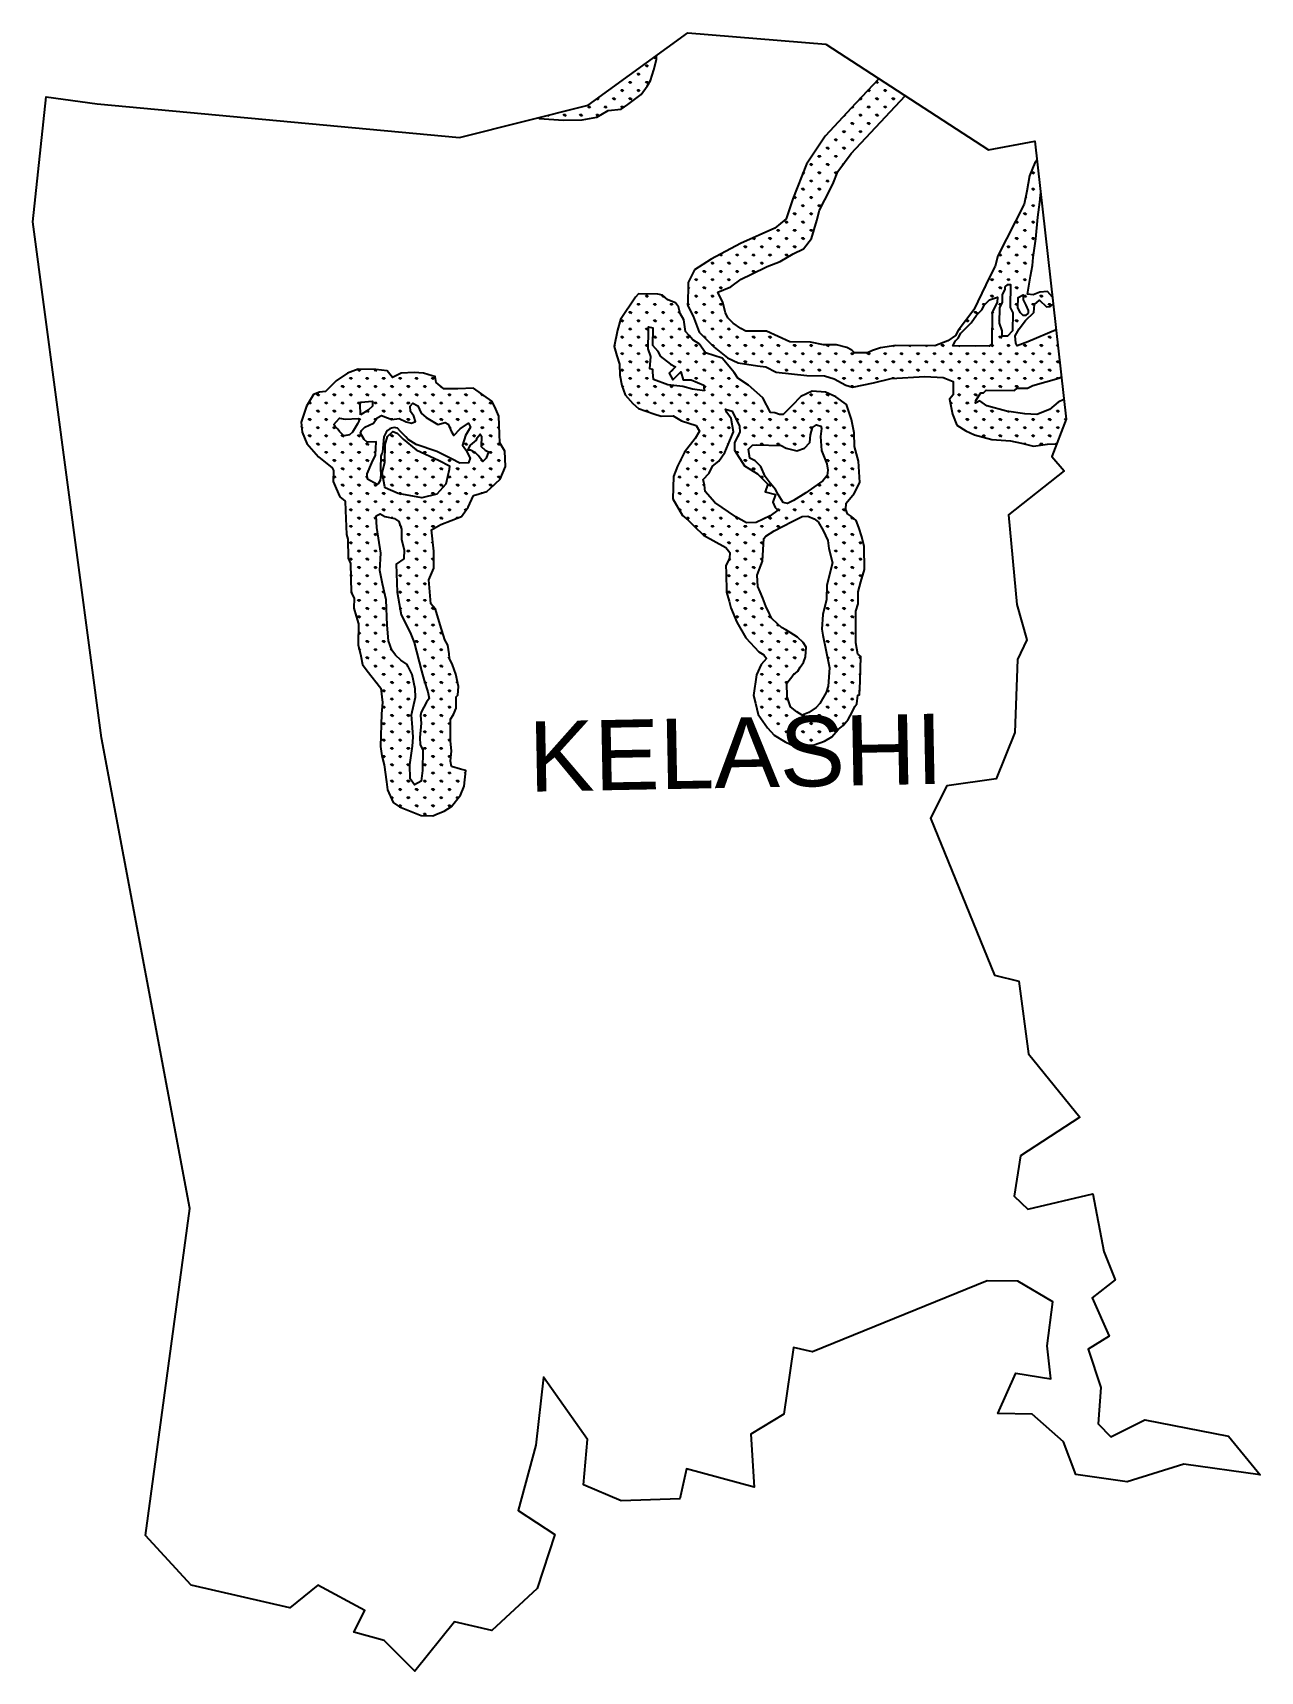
# Model space of a CAD drawing. Header units: metres. Extents: x 293535 to 295436, y 1981150 to 1983687.
import ezdxf

# ---------------------------------------------------------------- set-up
doc = ezdxf.new("R2010")
doc.units = ezdxf.units.M
doc.header["$MEASUREMENT"] = 0
doc.layers.add('MANGROOVE BUFFER ZONE', color=120, linetype='Continuous')
doc.layers.add('VILLAGE NAME', color=250, linetype='Continuous')
doc.styles.get("Standard").update_dxf_attribs({"font": 'simplex.shx'})

msp = doc.modelspace()

# ---------------------------------------------------------------- hatches: boundary and pattern name
at = {"layer": 'MANGROOVE BUFFER ZONE'}
h = msp.add_hatch(dxfattribs=at)
h.set_pattern_fill('GRASS', color=256, scale=18)
h.paths.add_polyline_path([(294500.6, 1983651.2), (294395.2, 1983574.7), (294318.7, 1983555.4), (294319.3, 1983554.1), (294356.8, 1983551.5), (294385.7, 1983551.9), (294408.6, 1983555.9), (294426.1, 1983566.3), (294445.9, 1983568.1), (294456.7, 1983575.4), (294477, 1983590.9), (294486.2, 1983603.9), (294491.4, 1983612.8), (294496.6, 1983629), (294500.6, 1983645)])
h = msp.add_hatch(dxfattribs=at)
h.set_pattern_fill('GRASS', color=256, scale=18)
h.paths.add_polyline_path([(295119.6, 1983226.7), (295075.9, 1983208.3), (295059.2, 1983201.9), (295057.2, 1983206), (295056.1, 1983217.6), (295062.5, 1983228.5), (295072, 1983241), (295085.1, 1983253.8), (295086.2, 1983265.9), (295093.7, 1983272.9), (295104.4, 1983262.3), (295110.3, 1983262.8), (295115.1, 1983266.3), (295113.9, 1983277.4), (295106.1, 1983286.3), (295094.3, 1983285.1), (295084, 1983281.2), (295075.1, 1983282.2), (295080.1, 1983309.7), (295082.9, 1983326.6), (295084.2, 1983338.9), (295087.9, 1983367.5), (295091.3, 1983401.1), (295094.2, 1983424.5), (295095.7, 1983439.5), (295090.1, 1983489.8), (295086.5, 1983485.3), (295078.3, 1983465.3), (295074.1, 1983441.3), (295069.9, 1983421.3), (295029.1, 1983341.5), (295024.9, 1983325.5), (295016.8, 1983309.5), (294992.2, 1983257.6), (294967.9, 1983225.8), (294963.8, 1983217.8), (294951.7, 1983209.9), (294931.6, 1983202.1), (294871.5, 1983202.6), (294847.4, 1983198.8), (294835.4, 1983194.9), (294827.3, 1983191), (294807.3, 1983191.2), (294803.3, 1983195.2), (294795.3, 1983199.3), (294779.3, 1983203.4), (294759.3, 1983203.6), (294739.3, 1983207.8), (294707.2, 1983208.1), (294671.3, 1983224.5), (294639.2, 1983224.8), (294631.2, 1983228.9), (294619.3, 1983237), (294611.4, 1983245.1), (294607.4, 1983253.1), (294603.6, 1983269.2), (294595.7, 1983285.3), (294615.8, 1983293.1), (294631.9, 1983305), (294648, 1983312.9), (294672.2, 1983324.7), (294692.3, 1983332.5), (294712.5, 1983344.4), (294728.6, 1983352.2), (294740.7, 1983368.2), (294749, 1983396.2), (294753.2, 1983412.1), (294761.3, 1983428.1), (294773.6, 1983452.1), (294781.8, 1983472), (294802.1, 1983499.9), (294885.9, 1983589), (294845.1, 1983615.5), (294809.2, 1983577.6), (294762.2, 1983526.3), (294732.8, 1983483.2), (294711.8, 1983429.8), (294701.6, 1983398.4), (294684.1, 1983384.1), (294630.8, 1983360.4), (294585.3, 1983336.4), (294559.9, 1983319.5), (294550, 1983300), (294549.2, 1983264.1), (294557.8, 1983247.9), (294567, 1983223.3), (294590.1, 1983199.9), (294610.6, 1983183.5), (294627.2, 1983175.7), (294657.3, 1983171.2), (294670.3, 1983169.3), (294685.9, 1983161.1), (294733.5, 1983156.1), (294760.9, 1983155.6), (294775.7, 1983150.8), (294794.2, 1983141.1), (294804.1, 1983138.2), (294836.8, 1983144.9), (294864.3, 1983151.4), (294916.4, 1983154.3), (294944.8, 1983152.9), (294960, 1983146.9), (294960.1, 1983126.3), (294954.2, 1983119.2), (294958.9, 1983096.4), (294966, 1983079.2), (294979.5, 1983070.4), (294993, 1983064.2), (295020, 1983057), (295048.7, 1983055), (295066, 1983051.1), (295084.5, 1983046.9), (295106.3, 1983049.9), (295118.8, 1983050.4), (295120.8, 1983051.4), (295135.1, 1983088.5), (295131.7, 1983118.7), (295122.8, 1983114.9), (295109.2, 1983103.5), (295089.9, 1983095.6), (295070.9, 1983096.5), (295042.9, 1983100.8), (295012.1, 1983108.9), (295001.2, 1983116.9), (294994.9, 1983113.3), (294995, 1983117.3), (295003.1, 1983129.2), (295007.1, 1983129.2), (295011.1, 1983133.2), (295055.2, 1983132.8), (295059.3, 1983136.7), (295075.3, 1983136.6), (295083.4, 1983140.5), (295123.6, 1983152.2), (295127.7, 1983153.9)])
h.paths.add_polyline_path([(294959.7, 1983201.8), (294963.7, 1983209.8), (294967.8, 1983213.8), (294971.9, 1983221.7), (294988.1, 1983237.6), (294996.2, 1983249.6), (295004.3, 1983257.5), (295008.4, 1983265.5), (295016.4, 1983273.4), (295028.5, 1983277.3), (295028.4, 1983269.3), (295024.3, 1983261.3), (295020.3, 1983253.4), (295019.8, 1983205.3), (295015.8, 1983201.3)], flags=16)
h.paths.add_polyline_path([(295036, 1983217.1), (295036, 1983225.2), (295032.1, 1983237.2), (295032.4, 1983261.3), (295036.4, 1983269.2), (295036.6, 1983281.3), (295040.6, 1983289.3), (295040.7, 1983293.3), (295044.7, 1983297.2), (295048.7, 1983297.2), (295048.4, 1983261.1), (295052.3, 1983253.1), (295052.1, 1983225), (295044, 1983217.1)], flags=16)
h.paths.add_polyline_path([(295064.4, 1983253), (295060.4, 1983261), (295060.6, 1983277), (295068.6, 1983281), (295068.5, 1983273), (295072.5, 1983264.9), (295076.4, 1983256.9), (295076.4, 1983252.8), (295072.3, 1983248.9), (295068.3, 1983248.9)], flags=16)
h = msp.add_hatch(dxfattribs=at)
h.set_pattern_fill('GRASS', color=256, scale=18)
h.paths.add_polyline_path([(294818.5, 1982906.3), (294814.3, 1982920.9), (294809.9, 1982931.4), (294802.5, 1982937.9), (294796.7, 1982942), (294794.1, 1982948.8), (294794.5, 1982958.7), (294806.8, 1982973.5), (294815.5, 1982990.5), (294813.4, 1983023.4), (294807.2, 1983046), (294806.9, 1983067.1), (294802.7, 1983087.8), (294795, 1983111.4), (294778.5, 1983123), (294762.5, 1983130.1), (294741.9, 1983131.7), (294724.1, 1983123.5), (294710.5, 1983109.1), (294700, 1983099), (294696.8, 1983095.5), (294691.5, 1983095.6), (294683.9, 1983098.3), (294677.2, 1983099), (294665.5, 1983121.7), (294643.3, 1983140.9), (294626.8, 1983151.8), (294621.1, 1983160.9), (294602.5, 1983182.7), (294576.8, 1983191.4), (294566.9, 1983205.3), (294557.3, 1983211.4), (294551.4, 1983218), (294545.8, 1983224.2), (294543.3, 1983242.1), (294537.7, 1983251.8), (294534.7, 1983262.5), (294530.2, 1983268.6), (294518.2, 1983273.1), (294509.9, 1983280.4), (294502.9, 1983281.8), (294472.8, 1983282.4), (294468.2, 1983277.3), (294445, 1983242.9), (294440.2, 1983226.3), (294435.5, 1983200.9), (294439.3, 1983186.3), (294443.4, 1983173.8), (294443.9, 1983156.8), (294447.4, 1983140.8), (294452.4, 1983126.2), (294464.4, 1983112.7), (294473, 1983104.9), (294496.9, 1983096.7), (294507.8, 1983092.9), (294526.5, 1983093.5), (294539.5, 1983085.8), (294562, 1983078.9), (294567.6, 1983069.8), (294560.9, 1983058.7), (294544.1, 1983037.3), (294533.2, 1983015.7), (294526.9, 1982999.8), (294526, 1982965.1), (294541.1, 1982939.2), (294549.7, 1982932.2), (294559.4, 1982922.8), (294573.8, 1982908.8), (294608, 1982889.6), (294614.3, 1982882.2), (294613.6, 1982873), (294608.2, 1982861.9), (294608.5, 1982850.9), (294609.4, 1982820.6), (294613.1, 1982806.7), (294615.8, 1982796.6), (294625, 1982774.1), (294638.9, 1982750), (294659.5, 1982728.3), (294666.9, 1982723.5), (294670.9, 1982718.3), (294663, 1982708.7), (294655.9, 1982693), (294651.1, 1982660.9), (294654, 1982648.8), (294658.3, 1982631.4), (294672.7, 1982610.7), (294683, 1982599.6), (294699.8, 1982588.8), (294714.5, 1982582.4), (294744.8, 1982584.3), (294761.1, 1982590), (294772.5, 1982597), (294782.2, 1982608.3), (294789.8, 1982614.2), (294797.6, 1982623.6), (294804, 1982635.2), (294807.9, 1982643.9), (294810.8, 1982647.9), (294812.5, 1982661.3), (294814.9, 1982661.7), (294816.1, 1982683), (294817.2, 1982721.2), (294812.4, 1982724.8), (294809.2, 1982742.5), (294809.6, 1982791.3), (294812.8, 1982802.6), (294813, 1982821), (294817.2, 1982836.9), (294822.7, 1982855.6), (294822.4, 1982891.6)])
h.paths.add_polyline_path([(294773.3, 1982866), (294764.5, 1982831.3), (294763.8, 1982809.2), (294758.4, 1982786.4), (294756.9, 1982763.3), (294758.3, 1982754.4), (294762.9, 1982731.3), (294768.5, 1982703.8), (294766.4, 1982675.2), (294763.4, 1982665.5), (294753.7, 1982648.2), (294747.9, 1982642.1), (294736.7, 1982634.3), (294726.6, 1982630.2), (294718.3, 1982635.6), (294708.3, 1982643.2), (294703, 1982658.8), (294702.7, 1982680), (294711.7, 1982691.5), (294719.4, 1982698.3), (294723.5, 1982704.6), (294728.4, 1982712), (294731.4, 1982720.5), (294732.6, 1982735.7), (294728, 1982742.8), (294719.2, 1982751.2), (294708, 1982758.2), (294701.1, 1982762.4), (294694.6, 1982766.1), (294688, 1982771.5), (294679.5, 1982779.7), (294675.6, 1982787), (294670.2, 1982799.3), (294665.2, 1982811.6), (294661.3, 1982821.4), (294657.8, 1982829.6), (294656.8, 1982847.2), (294659.8, 1982855.2), (294664.9, 1982868.7), (294666.8, 1982903.7), (294670.2, 1982907.2), (294682.9, 1982915.7), (294710.8, 1982930.2), (294726.4, 1982937.9), (294734.9, 1982938.5), (294745.1, 1982934.1), (294750.9, 1982929.5), (294758.8, 1982916.4), (294766.3, 1982900.9), (294767.6, 1982888.5)], flags=16)
h.paths.add_polyline_path([(294732.2, 1982974.3), (294713.1, 1982962.4), (294703.7, 1982958.2), (294696.9, 1982959.7), (294689, 1982971.8), (294685.1, 1982979.8), (294676.9, 1982989.3), (294669.2, 1983000), (294662.3, 1983015.1), (294653.4, 1983024.2), (294645.4, 1983028.3), (294643.3, 1983042.1), (294649.6, 1983048.3), (294655, 1983048.8), (294693.7, 1983047.9), (294701.7, 1983043.8), (294718, 1983039.4), (294729.8, 1983043.5), (294738.3, 1983052.5), (294739, 1983064.3), (294742.1, 1983075.5), (294748.6, 1983079.6), (294755.1, 1983077.5), (294756.1, 1983074.1), (294754.6, 1983061.6), (294756.3, 1983039.8), (294764.3, 1983019.2), (294766.2, 1983009.8), (294764.9, 1983001.2), (294758.6, 1982993.3), (294744.5, 1982983.2)], flags=16)
h.paths.add_polyline_path([(294688.8, 1982947.7), (294676.6, 1982938.8), (294655.3, 1982928.3), (294640, 1982928.2), (294623.8, 1982937.1), (294591.2, 1982959.3), (294576.3, 1982976.7), (294574.9, 1982986.1), (294573.3, 1982995), (294582.3, 1983004.7), (294587.6, 1983015.6), (294597.3, 1983023.5), (294606.5, 1983037.1), (294614.2, 1983055.4), (294619.9, 1983068.7), (294616.5, 1983089.6), (294609.5, 1983099), (294607.9, 1983104), (294618, 1983100.7), (294629.2, 1983077.9), (294629.8, 1983068.5), (294621.6, 1983052.6), (294621.5, 1983040.5), (294637.3, 1983016.3), (294657.2, 1983004.1), (294669.2, 1982992), (294673.1, 1982987.9), (294669, 1982976), (294685, 1982971.8), (294680.9, 1982959.8), (294684.8, 1982951.8)], flags=16)
h.paths.add_polyline_path([(294575.1, 1983132.1), (294556.4, 1983134.7), (294541.5, 1983139.2), (294518.5, 1983141.4), (294496.3, 1983150), (294495.2, 1983161), (294495.1, 1983165.3), (294490.4, 1983166.4), (294492, 1983185.4), (294487.9, 1983197.3), (294488.3, 1983224.8), (294488.5, 1983231.4), (294495, 1983230.1), (294494.7, 1983203.2), (294502.7, 1983194), (294506.6, 1983185.9), (294522.5, 1983173.7), (294530.5, 1983169.6), (294520.3, 1983159.7), (294526.3, 1983149.6), (294538.4, 1983161.6), (294542.3, 1983149.5), (294554.4, 1983149.4), (294574.3, 1983141.2), (294574.3, 1983137.2)], flags=16)
h = msp.add_hatch(dxfattribs=at)
h.set_pattern_fill('GRASS', color=256, scale=18)
h.paths.add_polyline_path([(294166.8, 1982925.6), (294199.1, 1982937.6), (294209.5, 1982952.1), (294217.7, 1982970.6), (294226.2, 1982973), (294238.2, 1982976.3), (294243.8, 1982981.9), (294258.7, 1982995.5), (294266.9, 1983015), (294265.9, 1983039), (294258.4, 1983052.1), (294258, 1983065.4), (294256.9, 1983093.1), (294250.7, 1983107.7), (294246.1, 1983116.3), (294217.6, 1983136.4), (294193.1, 1983135.2), (294171.7, 1983135.7), (294159.5, 1983145.1), (294158.2, 1983154.3), (294153.6, 1983155.6), (294140.3, 1983159.5), (294125.5, 1983160.7), (294105.4, 1983159.9), (294092.1, 1983152.8), (294084, 1983163.4), (294066.4, 1983165.3), (294039.2, 1983165.9), (294022.6, 1983159.5), (294004.8, 1983147.9), (293988.5, 1983131.1), (293979, 1983130.3), (293969.7, 1983126.7), (293958.8, 1983108.5), (293950.6, 1983083.7), (293952.1, 1983068.6), (293959.6, 1983050.8), (293977.7, 1983030.4), (293998.9, 1983013.3), (294000.8, 1983008.9), (294000, 1982991.8), (294004.8, 1982981.4), (294010.7, 1982968.5), (294018.8, 1982961.8), (294019.4, 1982947.3), (294020.8, 1982909.8), (294023.2, 1982902.6), (294023.5, 1982873.5), (294027.3, 1982865.2), (294028.3, 1982820.3), (294032.8, 1982811.2), (294032.3, 1982795.7), (294035.9, 1982783.5), (294039.4, 1982771.9), (294038.7, 1982739.2), (294043.1, 1982722.2), (294045.6, 1982708.5), (294052.9, 1982699.1), (294074, 1982672.1), (294076.6, 1982650.1), (294075, 1982632.5), (294073.7, 1982582), (294075.7, 1982567.6), (294079, 1982553.5), (294082.7, 1982527.1), (294084.4, 1982514.5), (294093.3, 1982495.3), (294102.8, 1982488.5), (294123.7, 1982480.1), (294136.3, 1982475.1), (294154.4, 1982474.7), (294163, 1982478.2), (294172.1, 1982481.9), (294183.5, 1982488.8), (294197.2, 1982506.3), (294203.1, 1982520.6), (294205.4, 1982544.7), (294197.4, 1982547), (294183.4, 1982551), (294182, 1982559.1), (294183.4, 1982575.3), (294181.9, 1982590.1), (294181.7, 1982624.1), (294186.4, 1982631.6), (294190.6, 1982641.3), (294190.6, 1982658.9), (294193.5, 1982661.4), (294194.1, 1982674.8), (294190, 1982693.9), (294185.2, 1982708.4), (294180.4, 1982718.1), (294179.7, 1982725.5), (294177.6, 1982738.5), (294173, 1982747), (294166, 1982769.9), (294158.9, 1982794.5), (294151.4, 1982802.8), (294148.3, 1982839.9), (294155.9, 1982858.1), (294155.9, 1982884.2), (294152.3, 1982917.3)])
h.paths.add_polyline_path([(294106, 1982918.3), (294106, 1982902), (294110, 1982886.4), (294109.6, 1982872.4), (294097.6, 1982864), (294099.5, 1982820.7), (294105.5, 1982785.7), (294119.3, 1982758.3), (294125.7, 1982742.8), (294137.2, 1982698.7), (294141, 1982683.8), (294146.9, 1982666.3), (294148.9, 1982656), (294144.7, 1982650.5), (294136.4, 1982634.8), (294135.4, 1982629.9), (294136.3, 1982617.8), (294134.3, 1982595.6), (294134.7, 1982584.6), (294138.9, 1982576.5), (294138.8, 1982544.9), (294136.5, 1982528.2), (294126.1, 1982522.5), (294119.6, 1982531.7), (294118.7, 1982553.6), (294121, 1982567.9), (294123.2, 1982582.6), (294124.1, 1982596.4), (294123.3, 1982611), (294121.5, 1982631.1), (294127.6, 1982658.1), (294127.3, 1982671), (294122.6, 1982693.3), (294115, 1982708.9), (294104.9, 1982715.6), (294096.6, 1982723.1), (294091, 1982730.7), (294085.9, 1982745.5), (294083.6, 1982769.7), (294082.1, 1982808.8), (294076.7, 1982833.7), (294072.3, 1982854.3), (294073.8, 1982881.2), (294067.7, 1982920.8), (294066.6, 1982938.8), (294073.2, 1982942.1), (294080.2, 1982937.9), (294095.2, 1982934.9), (294101.8, 1982929.9)], flags=16)
h.paths.add_polyline_path([(294183.6, 1983026.9), (294161, 1983038.5), (294128.6, 1983049.1), (294116.6, 1983057.2), (294112.6, 1983061.2), (294104.7, 1983069.3), (294099.6, 1983074.8), (294094.6, 1983075.4), (294090.6, 1983074.8), (294088.1, 1983073.5), (294084.4, 1983070.9), (294082.2, 1983068.2), (294078.9, 1983060.9), (294076.5, 1983037.3), (294075, 1983034.4), (294074.1, 1983031.3), (294073.3, 1983012.3), (294073.9, 1983002.3), (294073.1, 1982993.8), (294069, 1982987.2), (294053.2, 1982995.5), (294052.9, 1983003.9), (294060.1, 1983020.8), (294065.6, 1983033), (294067, 1983053.2), (294053.1, 1983053), (294048, 1983057.1), (294042.7, 1983066.8), (294044.2, 1983071.1), (294049.3, 1983075.9), (294062.6, 1983082.3), (294068.5, 1983090.6), (294075, 1983094.3), (294084.4, 1983090.6), (294091.2, 1983087.9), (294102.5, 1983089.3), (294113.4, 1983084.5), (294121.5, 1983082.5), (294127.9, 1983084.9), (294125.1, 1983093.1), (294120, 1983100.3), (294119.4, 1983108.4), (294123.7, 1983113.1), (294131.2, 1983108.9), (294136.5, 1983097.9), (294144.3, 1983090.9), (294162.2, 1983080.4), (294173.4, 1983083.3), (294178.5, 1983080.6), (294183.5, 1983069), (294187, 1983063.3), (294196.8, 1983073.4), (294209.8, 1983082.3), (294213, 1983076.3), (294205.1, 1983063.4), (294200.7, 1983048.4), (294205.7, 1983041.1), (294212.6, 1983028.2), (294209.9, 1983021), (294196.4, 1983020.4)], flags=16)
h.paths.add_polyline_path([(294208.7, 1983040.3), (294212.7, 1983048.3), (294222.3, 1983055.9), (294223.1, 1983059.8), (294227.6, 1983065.4), (294230, 1983062.3), (294229.2, 1983046), (294235.5, 1983040.3), (294240.8, 1983037.9), (294237.3, 1983028.1), (294232.1, 1983023.1), (294224.6, 1983032.1), (294220.6, 1983036.2), (294212.7, 1983040.3)], flags=16)
h.paths.add_polyline_path([(294030.4, 1983068.5), (294025.4, 1983064.5), (294017.4, 1983062.5), (294014.5, 1983064.7), (294010.2, 1983069.3), (294007.4, 1983073), (294003.6, 1983077.2), (294001.4, 1983080.1), (294005.5, 1983084.8), (294010.1, 1983090), (294019, 1983088.7), (294039.1, 1983089.6), (294040.7, 1983086.5), (294037.8, 1983081.5), (294034.6, 1983076)], flags=16)
h.paths.add_polyline_path([(294054.6, 1983102.2), (294042.7, 1983095.3), (294042.1, 1983111.8), (294043.2, 1983114.7), (294061, 1983116.5), (294061.2, 1983108.5)], flags=16)

# ---------------------------------------------------------------- linework, layer by layer
at = {"color": 3, "flags": 128}
for points in [[(294762.9, 1983669), (295014.6, 1983505.3), (295086.8, 1983519), (295135.1, 1983088.5), (295112.8, 1983030.5), (295131.9, 1983008.7), (295046, 1982940.3), (295058.8, 1982801.7), (295074.1, 1982746.8), (295059.8, 1982716.6), (295055.5, 1982603.3), (295026.6, 1982531.9), (294950.1, 1982520.7), (294925, 1982471.1), (295024.3, 1982227.8), (295061.6, 1982218.7), (295077, 1982105.9), (295156.3, 1982008), (295064.6, 1981948.4), (295054.4, 1981885.7), (295075.5, 1981865.9), (295176.3, 1981889.6), (295193.4, 1981800.1), (295211.1, 1981756.3), (295175.4, 1981728.7), (295201.7, 1981668.9), (295169.1, 1981648.8), (295188.5, 1981589.7), (295184.5, 1981533.3), (295204.3, 1981513.5), (295257, 1981539.4), (295386.5, 1981514.1), (295435.5, 1981454.6), (295317, 1981470.8), (295229.7, 1981443.6), (295149.9, 1981454.8), (295130.7, 1981505.5), (295082.5, 1981548.3), (295029.3, 1981549.3), (295057.3, 1981612), (295111.1, 1981603), (295105.5, 1981653.9), (295114.2, 1981722.4), (295060.1, 1981754.3), (295012.9, 1981754.9), (294742.4, 1981644.8), (294712.8, 1981651.4), (294697.8, 1981548.6), (294646.8, 1981517.2), (294652.2, 1981435.6), (294547.2, 1981463.9), (294537, 1981417.5), (294445.9, 1981414.4), (294387.7, 1981439.2), (294394, 1981509.4), (294326, 1981605.6), (294314.1, 1981500.5), (294286.5, 1981399.5), (294343.5, 1981362.3), (294316.1, 1981278.3), (294246, 1981213.5), (294188.1, 1981226.8), (294126.9, 1981150.5), (294079, 1981198.1), (294032.4, 1981211.1), (294049.5, 1981244.3), (293976.4, 1981283.7), (293933.3, 1981248.4), (293780.4, 1981283.6), (293709.5, 1981360.8), (293778.3, 1981866.6), (293641.6, 1982595.3), (293535.2, 1983394.1), (293556, 1983587.6), (293634.7, 1983576.8), (294195.8, 1983524.4), (294395.2, 1983574.7), (294549.4, 1983686.6)], [(294549.4, 1983686.6), (294762.9, 1983669)]]:
    msp.add_lwpolyline(points, dxfattribs=at)
at = {"layer": 'MANGROOVE BUFFER ZONE', "flags": 128}
for points in [[(294318.7, 1983555.4), (294319.3, 1983554.1), (294356.8, 1983551.5), (294385.7, 1983551.9), (294408.6, 1983555.9), (294426.1, 1983566.3), (294445.9, 1983568.1), (294456.7, 1983575.4), (294477, 1983590.9), (294486.2, 1983603.9), (294491.4, 1983612.8), (294496.6, 1983629), (294500.6, 1983645), (294500.6, 1983651.2)], [(294845.1, 1983615.5), (294809.2, 1983577.6), (294762.2, 1983526.3), (294732.8, 1983483.2), (294711.8, 1983429.8), (294701.6, 1983398.4), (294684.1, 1983384.1), (294630.8, 1983360.4), (294585.3, 1983336.4), (294559.9, 1983319.5), (294550, 1983300), (294549.2, 1983264.1), (294557.8, 1983247.9), (294567, 1983223.3), (294590.1, 1983199.9), (294610.6, 1983183.5), (294627.2, 1983175.7), (294657.3, 1983171.2), (294670.3, 1983169.3), (294685.9, 1983161.1), (294733.5, 1983156.1), (294760.9, 1983155.6), (294775.7, 1983150.8), (294794.2, 1983141.1), (294804.1, 1983138.2), (294836.8, 1983144.9), (294864.3, 1983151.4), (294916.4, 1983154.3), (294944.8, 1983152.9), (294960, 1983146.9), (294960.1, 1983126.3), (294954.2, 1983119.2), (294958.9, 1983096.4), (294966, 1983079.2), (294979.5, 1983070.4), (294993, 1983064.2), (295020, 1983057), (295048.7, 1983055), (295066, 1983051.1), (295084.5, 1983046.9), (295106.3, 1983049.9), (295118.8, 1983050.4), (295120.8, 1983051.4)], [(295090.1, 1983489.8), (295086.5, 1983485.3), (295078.3, 1983465.3), (295074.1, 1983441.3), (295069.9, 1983421.3), (295029.1, 1983341.5), (295024.9, 1983325.5), (295016.8, 1983309.5), (294992.2, 1983257.6), (294967.9, 1983225.8), (294963.8, 1983217.8), (294951.7, 1983209.9), (294931.6, 1983202.1), (294871.5, 1983202.6), (294847.4, 1983198.8), (294835.4, 1983194.9), (294827.3, 1983191), (294807.3, 1983191.2), (294803.3, 1983195.2), (294795.3, 1983199.3), (294779.3, 1983203.4), (294759.3, 1983203.6), (294739.3, 1983207.8), (294707.2, 1983208.1), (294671.3, 1983224.5), (294639.2, 1983224.8), (294631.2, 1983228.9), (294619.3, 1983237), (294611.4, 1983245.1), (294607.4, 1983253.1), (294603.6, 1983269.2), (294595.7, 1983285.3), (294615.8, 1983293.1), (294631.9, 1983305), (294648, 1983312.9), (294672.2, 1983324.7), (294692.3, 1983332.5), (294712.5, 1983344.4), (294728.6, 1983352.2), (294740.7, 1983368.2), (294749, 1983396.2), (294753.2, 1983412.1), (294761.3, 1983428.1), (294773.6, 1983452.1), (294781.8, 1983472), (294802.1, 1983499.9), (294885.9, 1983589)], [(295113.9, 1983277.4), (295106.1, 1983286.3), (295094.3, 1983285.1), (295084, 1983281.2), (295075.1, 1983282.2), (295080.1, 1983309.7), (295082.9, 1983326.6), (295084.2, 1983338.9), (295087.9, 1983367.5), (295091.3, 1983401.1), (295094.2, 1983424.5), (295095.7, 1983439.5)], [(295119.6, 1983226.7), (295075.9, 1983208.3), (295059.2, 1983201.9), (295057.2, 1983206), (295056.1, 1983217.6), (295062.5, 1983228.5), (295072, 1983241), (295085.1, 1983253.8), (295086.2, 1983265.9), (295093.7, 1983272.9), (295104.4, 1983262.3), (295110.3, 1983262.8), (295115.1, 1983266.3)], [(295131.7, 1983118.7), (295122.8, 1983114.9), (295109.2, 1983103.5), (295089.9, 1983095.6), (295070.9, 1983096.5), (295042.9, 1983100.8), (295012.1, 1983108.9), (295001.2, 1983116.9), (294994.9, 1983113.3), (294995, 1983117.3), (295003.1, 1983129.2), (295007.1, 1983129.2), (295011.1, 1983133.2), (295055.2, 1983132.8), (295059.3, 1983136.7), (295075.3, 1983136.6), (295083.4, 1983140.5), (295123.6, 1983152.2), (295127.7, 1983153.9)]]:
    msp.add_lwpolyline(points, dxfattribs=at)
for points in [[(295052.1, 1983225), (295044, 1983217.1), (295036, 1983217.1), (295036, 1983225.2), (295032.1, 1983237.2), (295032.4, 1983261.3), (295036.4, 1983269.2), (295036.6, 1983281.3), (295040.6, 1983289.3), (295040.7, 1983293.3), (295044.7, 1983297.2), (295048.7, 1983297.2), (295048.4, 1983261.1), (295052.3, 1983253.1)], [(294806.8, 1982973.5), (294815.5, 1982990.5), (294813.4, 1983023.4), (294807.2, 1983046), (294806.9, 1983067.1), (294802.7, 1983087.8), (294795, 1983111.4), (294778.5, 1983123), (294762.5, 1983130.1), (294741.9, 1983131.7), (294724.1, 1983123.5), (294710.5, 1983109.1), (294700, 1983099), (294696.8, 1983095.5), (294691.5, 1983095.6), (294683.9, 1983098.3), (294677.2, 1983099), (294665.5, 1983121.7), (294643.3, 1983140.9), (294626.8, 1983151.8), (294621.1, 1983160.9), (294602.5, 1983182.7), (294576.8, 1983191.4), (294566.9, 1983205.3), (294557.3, 1983211.4), (294551.4, 1983218), (294545.8, 1983224.2), (294543.3, 1983242.1), (294537.7, 1983251.8), (294534.7, 1983262.5), (294530.2, 1983268.6), (294518.2, 1983273.1), (294509.9, 1983280.4), (294502.9, 1983281.8), (294472.8, 1983282.4), (294468.2, 1983277.3), (294445, 1983242.9), (294440.2, 1983226.3), (294435.5, 1983200.9), (294439.3, 1983186.3), (294443.4, 1983173.8), (294443.9, 1983156.8), (294447.4, 1983140.8), (294452.4, 1983126.2), (294464.4, 1983112.7), (294473, 1983104.9), (294496.9, 1983096.7), (294507.8, 1983092.9), (294526.5, 1983093.5), (294539.5, 1983085.8), (294562, 1983078.9), (294567.6, 1983069.8), (294560.9, 1983058.7), (294544.1, 1983037.3), (294533.2, 1983015.7), (294526.9, 1982999.8), (294526, 1982965.1), (294541.1, 1982939.2), (294549.7, 1982932.2), (294559.4, 1982922.8), (294573.8, 1982908.8), (294608, 1982889.6), (294614.3, 1982882.2), (294613.6, 1982873), (294608.2, 1982861.9), (294608.5, 1982850.9), (294609.4, 1982820.6), (294613.1, 1982806.7), (294615.8, 1982796.6), (294625, 1982774.1), (294638.9, 1982750), (294659.5, 1982728.3), (294666.9, 1982723.5), (294670.9, 1982718.3), (294663, 1982708.7), (294655.9, 1982693), (294651.1, 1982660.9), (294654, 1982648.8), (294658.3, 1982631.4), (294672.7, 1982610.7), (294683, 1982599.6), (294699.8, 1982588.8), (294714.5, 1982582.4), (294744.8, 1982584.3), (294761.1, 1982590), (294772.5, 1982597), (294782.2, 1982608.3), (294789.8, 1982614.2), (294797.6, 1982623.6), (294804, 1982635.2), (294807.9, 1982643.9), (294810.8, 1982647.9), (294812.5, 1982661.3), (294814.9, 1982661.7), (294816.1, 1982683), (294817.2, 1982721.2), (294812.4, 1982724.8), (294809.2, 1982742.5), (294809.6, 1982791.3), (294812.8, 1982802.6), (294813, 1982821), (294817.2, 1982836.9), (294822.7, 1982855.6), (294822.4, 1982891.6), (294818.5, 1982906.3), (294814.3, 1982920.9), (294809.9, 1982931.4), (294802.5, 1982937.9), (294796.7, 1982942), (294794.1, 1982948.8), (294794.5, 1982958.7)], [(295019.8, 1983205.3), (295015.8, 1983201.3), (294959.7, 1983201.8), (294963.7, 1983209.8), (294967.8, 1983213.8), (294971.9, 1983221.7), (294988.1, 1983237.6), (294996.2, 1983249.6), (295004.3, 1983257.5), (295008.4, 1983265.5), (295016.4, 1983273.4), (295028.5, 1983277.3), (295028.4, 1983269.3), (295024.3, 1983261.3), (295020.3, 1983253.4)], [(295076.4, 1983252.8), (295072.3, 1983248.9), (295068.3, 1983248.9), (295064.4, 1983253), (295060.4, 1983261), (295060.6, 1983277), (295068.6, 1983281), (295068.5, 1983273), (295072.5, 1983264.9), (295076.4, 1983256.9)], [(294575.1, 1983132.1), (294556.4, 1983134.7), (294541.5, 1983139.2), (294518.5, 1983141.4), (294496.3, 1983150), (294495.2, 1983161), (294495.1, 1983165.3), (294490.4, 1983166.4), (294492, 1983185.4), (294487.9, 1983197.3), (294488.3, 1983224.8), (294488.5, 1983231.4), (294495, 1983230.1), (294494.7, 1983203.2), (294502.7, 1983194), (294506.6, 1983185.9), (294522.5, 1983173.7), (294530.5, 1983169.6), (294520.3, 1983159.7), (294526.3, 1983149.6), (294538.4, 1983161.6), (294542.3, 1983149.5), (294554.4, 1983149.4), (294574.3, 1983141.2), (294574.3, 1983137.2)], [(294217.7, 1982970.6), (294226.2, 1982973), (294238.2, 1982976.3), (294243.8, 1982981.9), (294258.7, 1982995.5), (294266.9, 1983015), (294265.9, 1983039), (294258.4, 1983052.1), (294258, 1983065.4), (294256.9, 1983093.1), (294250.7, 1983107.7), (294246.1, 1983116.3), (294217.6, 1983136.4), (294193.1, 1983135.2), (294171.7, 1983135.7), (294159.5, 1983145.1), (294158.2, 1983154.3), (294153.6, 1983155.6), (294140.3, 1983159.5), (294125.5, 1983160.7), (294105.4, 1983159.9), (294092.1, 1983152.8), (294084, 1983163.4), (294066.4, 1983165.3), (294039.2, 1983165.9), (294022.6, 1983159.5), (294004.8, 1983147.9), (293988.5, 1983131.1), (293979, 1983130.3), (293969.7, 1983126.7), (293958.8, 1983108.5), (293950.6, 1983083.7), (293952.1, 1983068.6), (293959.6, 1983050.8), (293977.7, 1983030.4), (293998.9, 1983013.3), (294000.8, 1983008.9), (294000, 1982991.8), (294004.8, 1982981.4), (294010.7, 1982968.5), (294018.8, 1982961.8), (294019.4, 1982947.3), (294020.8, 1982909.8), (294023.2, 1982902.6), (294023.5, 1982873.5), (294027.3, 1982865.2), (294028.3, 1982820.3), (294032.8, 1982811.2), (294032.3, 1982795.7), (294035.9, 1982783.5), (294039.4, 1982771.9), (294038.7, 1982739.2), (294043.1, 1982722.2), (294045.6, 1982708.5), (294052.9, 1982699.1), (294074, 1982672.1), (294076.6, 1982650.1), (294075, 1982632.5), (294073.7, 1982582), (294075.7, 1982567.6), (294079, 1982553.5), (294082.7, 1982527.1), (294084.4, 1982514.5), (294093.3, 1982495.3), (294102.8, 1982488.5), (294123.7, 1982480.1), (294136.3, 1982475.1), (294154.4, 1982474.7), (294163, 1982478.2), (294172.1, 1982481.9), (294183.5, 1982488.8), (294197.2, 1982506.3), (294203.1, 1982520.6), (294205.4, 1982544.7), (294197.4, 1982547), (294183.4, 1982551), (294182, 1982559.1), (294183.4, 1982575.3), (294181.9, 1982590.1), (294181.7, 1982624.1), (294186.4, 1982631.6), (294190.6, 1982641.3), (294190.6, 1982658.9), (294193.5, 1982661.4), (294194.1, 1982674.8), (294190, 1982693.9), (294185.2, 1982708.4), (294180.4, 1982718.1), (294179.7, 1982725.5), (294177.6, 1982738.5), (294173, 1982747), (294166, 1982769.9), (294158.9, 1982794.5), (294151.4, 1982802.8), (294148.3, 1982839.9), (294155.9, 1982858.1), (294155.9, 1982884.2), (294152.3, 1982917.3), (294166.8, 1982925.6), (294199.1, 1982937.6), (294209.5, 1982952.1)], [(294042.7, 1983095.3), (294042.1, 1983111.8), (294043.2, 1983114.7), (294061, 1983116.5), (294061.2, 1983108.5), (294054.6, 1983102.2)], [(294017.4, 1983062.5), (294014.5, 1983064.7), (294010.2, 1983069.3), (294007.4, 1983073), (294003.6, 1983077.2), (294001.4, 1983080.1), (294005.5, 1983084.8), (294010.1, 1983090), (294019, 1983088.7), (294039.1, 1983089.6), (294040.7, 1983086.5), (294037.8, 1983081.5), (294034.6, 1983076), (294030.4, 1983068.5), (294025.4, 1983064.5)], [(294053.2, 1982995.5), (294052.9, 1983003.9), (294060.1, 1983020.8), (294065.6, 1983033), (294067, 1983053.2), (294053.1, 1983053), (294048, 1983057.1), (294042.7, 1983066.8), (294044.2, 1983071.1), (294049.3, 1983075.9), (294062.6, 1983082.3), (294068.5, 1983090.6), (294075, 1983094.3), (294084.4, 1983090.6), (294091.2, 1983087.9), (294102.5, 1983089.3), (294113.4, 1983084.5), (294121.5, 1983082.5), (294127.9, 1983084.9), (294125.1, 1983093.1), (294120, 1983100.3), (294119.4, 1983108.4), (294123.7, 1983113.1), (294131.2, 1983108.9), (294136.5, 1983097.9), (294144.3, 1983090.9), (294162.2, 1983080.4), (294173.4, 1983083.3), (294178.5, 1983080.6), (294183.5, 1983069), (294187, 1983063.3), (294196.8, 1983073.4), (294209.8, 1983082.3), (294213, 1983076.3), (294205.1, 1983063.4), (294200.7, 1983048.4), (294205.7, 1983041.1), (294212.6, 1983028.2), (294209.9, 1983021), (294196.4, 1983020.4), (294183.6, 1983026.9), (294161, 1983038.5), (294128.6, 1983049.1), (294116.6, 1983057.2), (294112.6, 1983061.2), (294104.7, 1983069.3), (294099.6, 1983074.8), (294094.6, 1983075.4), (294090.6, 1983074.8), (294088.1, 1983073.5), (294084.4, 1983070.9), (294082.2, 1983068.2), (294078.9, 1983060.9), (294076.5, 1983037.3), (294075, 1983034.4), (294074.1, 1983031.3), (294073.3, 1983012.3), (294073.9, 1983002.3), (294073.1, 1982993.8), (294069.8, 1982988.4), (294068.3, 1982987.6)], [(294688.8, 1982947.7), (294676.6, 1982938.8), (294655.3, 1982928.3), (294640, 1982928.2), (294623.8, 1982937.1), (294591.2, 1982959.3), (294576.3, 1982976.7), (294574.9, 1982986.1), (294573.3, 1982995), (294582.3, 1983004.7), (294587.6, 1983015.6), (294597.3, 1983023.5), (294606.5, 1983037.1), (294614.2, 1983055.4), (294619.9, 1983068.7), (294616.5, 1983089.6), (294609.5, 1983099), (294607.9, 1983104), (294618, 1983100.7), (294629.2, 1983077.9), (294629.8, 1983068.5), (294621.6, 1983052.6), (294621.5, 1983040.5), (294637.3, 1983016.3), (294657.2, 1983004.1), (294669.2, 1982992), (294673.1, 1982987.9), (294669, 1982976), (294685, 1982971.8), (294680.9, 1982959.8), (294684.8, 1982951.8)], [(294080.5, 1982982.3), (294080.2, 1982984), (294076.1, 1983005.4), (294080.2, 1983021.4), (294080.5, 1983049.5), (294084.6, 1983061.5), (294092.4, 1983069.6), (294099.4, 1983066.8), (294108.6, 1983057.3), (294128.5, 1983041), (294164.4, 1983024.7), (294180.4, 1983016.5), (294179.8, 1983010.6), (294174.6, 1982988.1), (294160.6, 1982972.4), (294137.5, 1982966.9), (294100.7, 1982973.4)], [(294208.7, 1983040.3), (294212.7, 1983048.3), (294222.3, 1983055.9), (294223.1, 1983059.8), (294227.6, 1983065.4), (294230, 1983062.3), (294229.2, 1983046), (294235.5, 1983040.3), (294240.8, 1983037.9), (294237.3, 1983028.1), (294232.1, 1983023.1), (294224.6, 1983032.1), (294220.6, 1983036.2), (294212.7, 1983040.3)], [(294744.5, 1982983.2), (294732.2, 1982974.3), (294713.1, 1982962.4), (294703.7, 1982958.2), (294696.9, 1982959.7), (294689, 1982971.8), (294685.1, 1982979.8), (294676.9, 1982989.3), (294669.2, 1983000), (294662.3, 1983015.1), (294653.4, 1983024.2), (294645.4, 1983028.3), (294643.3, 1983042.1), (294649.6, 1983048.3), (294655, 1983048.8), (294693.7, 1983047.9), (294701.7, 1983043.8), (294718, 1983039.4), (294729.8, 1983043.5), (294738.3, 1983052.5), (294739, 1983064.3), (294742.1, 1983075.5), (294748.6, 1983079.6), (294755.1, 1983077.5), (294756.1, 1983074.1), (294754.6, 1983061.6), (294756.3, 1983039.8), (294764.3, 1983019.2), (294766.2, 1983009.8), (294764.9, 1983001.2), (294758.6, 1982993.3)], [(294066.6, 1982938.8), (294073.2, 1982942.1), (294080.2, 1982937.9), (294095.2, 1982934.9), (294101.8, 1982929.9), (294106, 1982918.3), (294106, 1982902), (294110, 1982886.4), (294109.6, 1982872.4), (294097.6, 1982864), (294099.5, 1982820.7), (294105.5, 1982785.7), (294119.3, 1982758.3), (294125.7, 1982742.8), (294137.2, 1982698.7), (294141, 1982683.8), (294146.9, 1982666.3), (294148.9, 1982656), (294144.7, 1982650.5), (294136.4, 1982634.8), (294135.4, 1982629.9), (294136.3, 1982617.8), (294134.3, 1982595.6), (294134.7, 1982584.6), (294138.9, 1982576.5), (294138.8, 1982544.9), (294136.5, 1982528.2), (294126.1, 1982522.5), (294119.6, 1982531.7), (294118.7, 1982553.6), (294121, 1982567.9), (294123.2, 1982582.6), (294124.1, 1982596.4), (294123.3, 1982611), (294121.5, 1982631.1), (294127.6, 1982658.1), (294127.3, 1982671), (294122.6, 1982693.3), (294115, 1982708.9), (294104.9, 1982715.6), (294096.6, 1982723.1), (294091, 1982730.7), (294085.9, 1982745.5), (294083.6, 1982769.7), (294082.1, 1982808.8), (294076.7, 1982833.7), (294072.3, 1982854.3), (294073.8, 1982881.2), (294067.7, 1982920.8)], [(294750.9, 1982929.5), (294758.8, 1982916.4), (294766.3, 1982900.9), (294767.6, 1982888.5), (294773.3, 1982866), (294764.5, 1982831.3), (294763.8, 1982809.2), (294758.4, 1982786.4), (294756.9, 1982763.3), (294758.3, 1982754.4), (294762.9, 1982731.3), (294768.5, 1982703.8), (294766.4, 1982675.2), (294763.4, 1982665.5), (294753.7, 1982648.2), (294747.9, 1982642.1), (294736.7, 1982634.3), (294726.6, 1982630.2), (294718.3, 1982635.6), (294708.3, 1982643.2), (294703, 1982658.8), (294702.7, 1982680), (294711.7, 1982691.5), (294719.4, 1982698.3), (294723.5, 1982704.6), (294728.4, 1982712), (294731.4, 1982720.5), (294732.6, 1982735.7), (294728, 1982742.8), (294719.2, 1982751.2), (294708, 1982758.2), (294701.1, 1982762.4), (294694.6, 1982766.1), (294688, 1982771.5), (294679.5, 1982779.7), (294675.6, 1982787), (294670.2, 1982799.3), (294665.2, 1982811.6), (294661.3, 1982821.4), (294657.8, 1982829.6), (294656.8, 1982847.2), (294659.8, 1982855.2), (294664.9, 1982868.7), (294666.8, 1982903.7), (294670.2, 1982907.2), (294682.9, 1982915.7), (294710.8, 1982930.2), (294726.4, 1982937.9), (294734.9, 1982938.5), (294745.1, 1982934.1)]]:
    msp.add_lwpolyline(points, close=True, dxfattribs=at)

# ---------------------------------------------------------------- texts
at = {"layer": 'VILLAGE NAME', "insert": (294301.7, 1982620.5), "char_height": 108.748, "attachment_point": 1, "rotation": 1.1028}
msp.add_mtext_dynamic_manual_height_columns('{\\fArial|b0|i0|c0|p34;KELASHI}', width=1571.314, gutter_width=543.7, heights=[0], dxfattribs=at)

doc.saveas('drawing.dxf')
